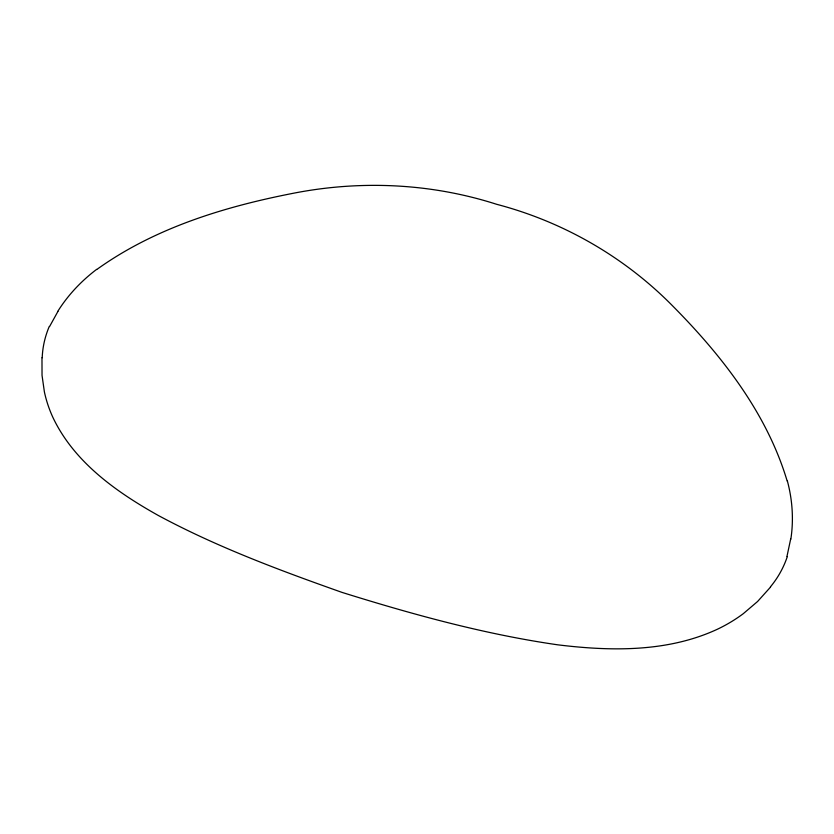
<?xml version="1.0" encoding="UTF-8"?>
<svg xmlns="http://www.w3.org/2000/svg" width="834" height="834" viewBox="0 0 834 834"><rect width="100%" height="100%" fill="white"/><g stroke="black" fill="none" stroke-linecap="round" stroke-linejoin="round"><path stroke-width="1.25" d="M41.981 357.755L42.034 375.352L44.39 391.886A177.871 145.064 -3.9 0 0 52.761 417.115C73.903 462.057 116.301 491.987 158.46 515.558C216.976 547.01 279.505 570.258 342.003 592.39C412.601 614.439 484.346 634.226 557.654 644.807C610.936 651.354 667.721 652.313 717.449 629.211A183.532 154.154 22.6 0 0 743.313 613.657L757.574 601.502L770.595 587.021M790.674 539.025L786.931 556.591M49.571 326.542L57.921 311.436M96.775 269.507C154.029 228.349 223.095 207.072 291.619 193.603C359.61 179.977 430.532 183.063 496.657 204.299C563.44 221.813 624.812 257.153 673.174 306.453C722.161 355.962 766.936 413.383 787.15 480.978M787.379 480.978A182.25 153.956 23 0 1 790.851 539.077M57.765 311.384A176.683 144.762 -4.5 0 1 96.619 269.382M42.211 357.744A127.831 103.197 -6.4 0 1 49.258 326.48M787.265 556.726A132.992 111.193 25.9 0 1 770.408 586.875"/></g></svg>
